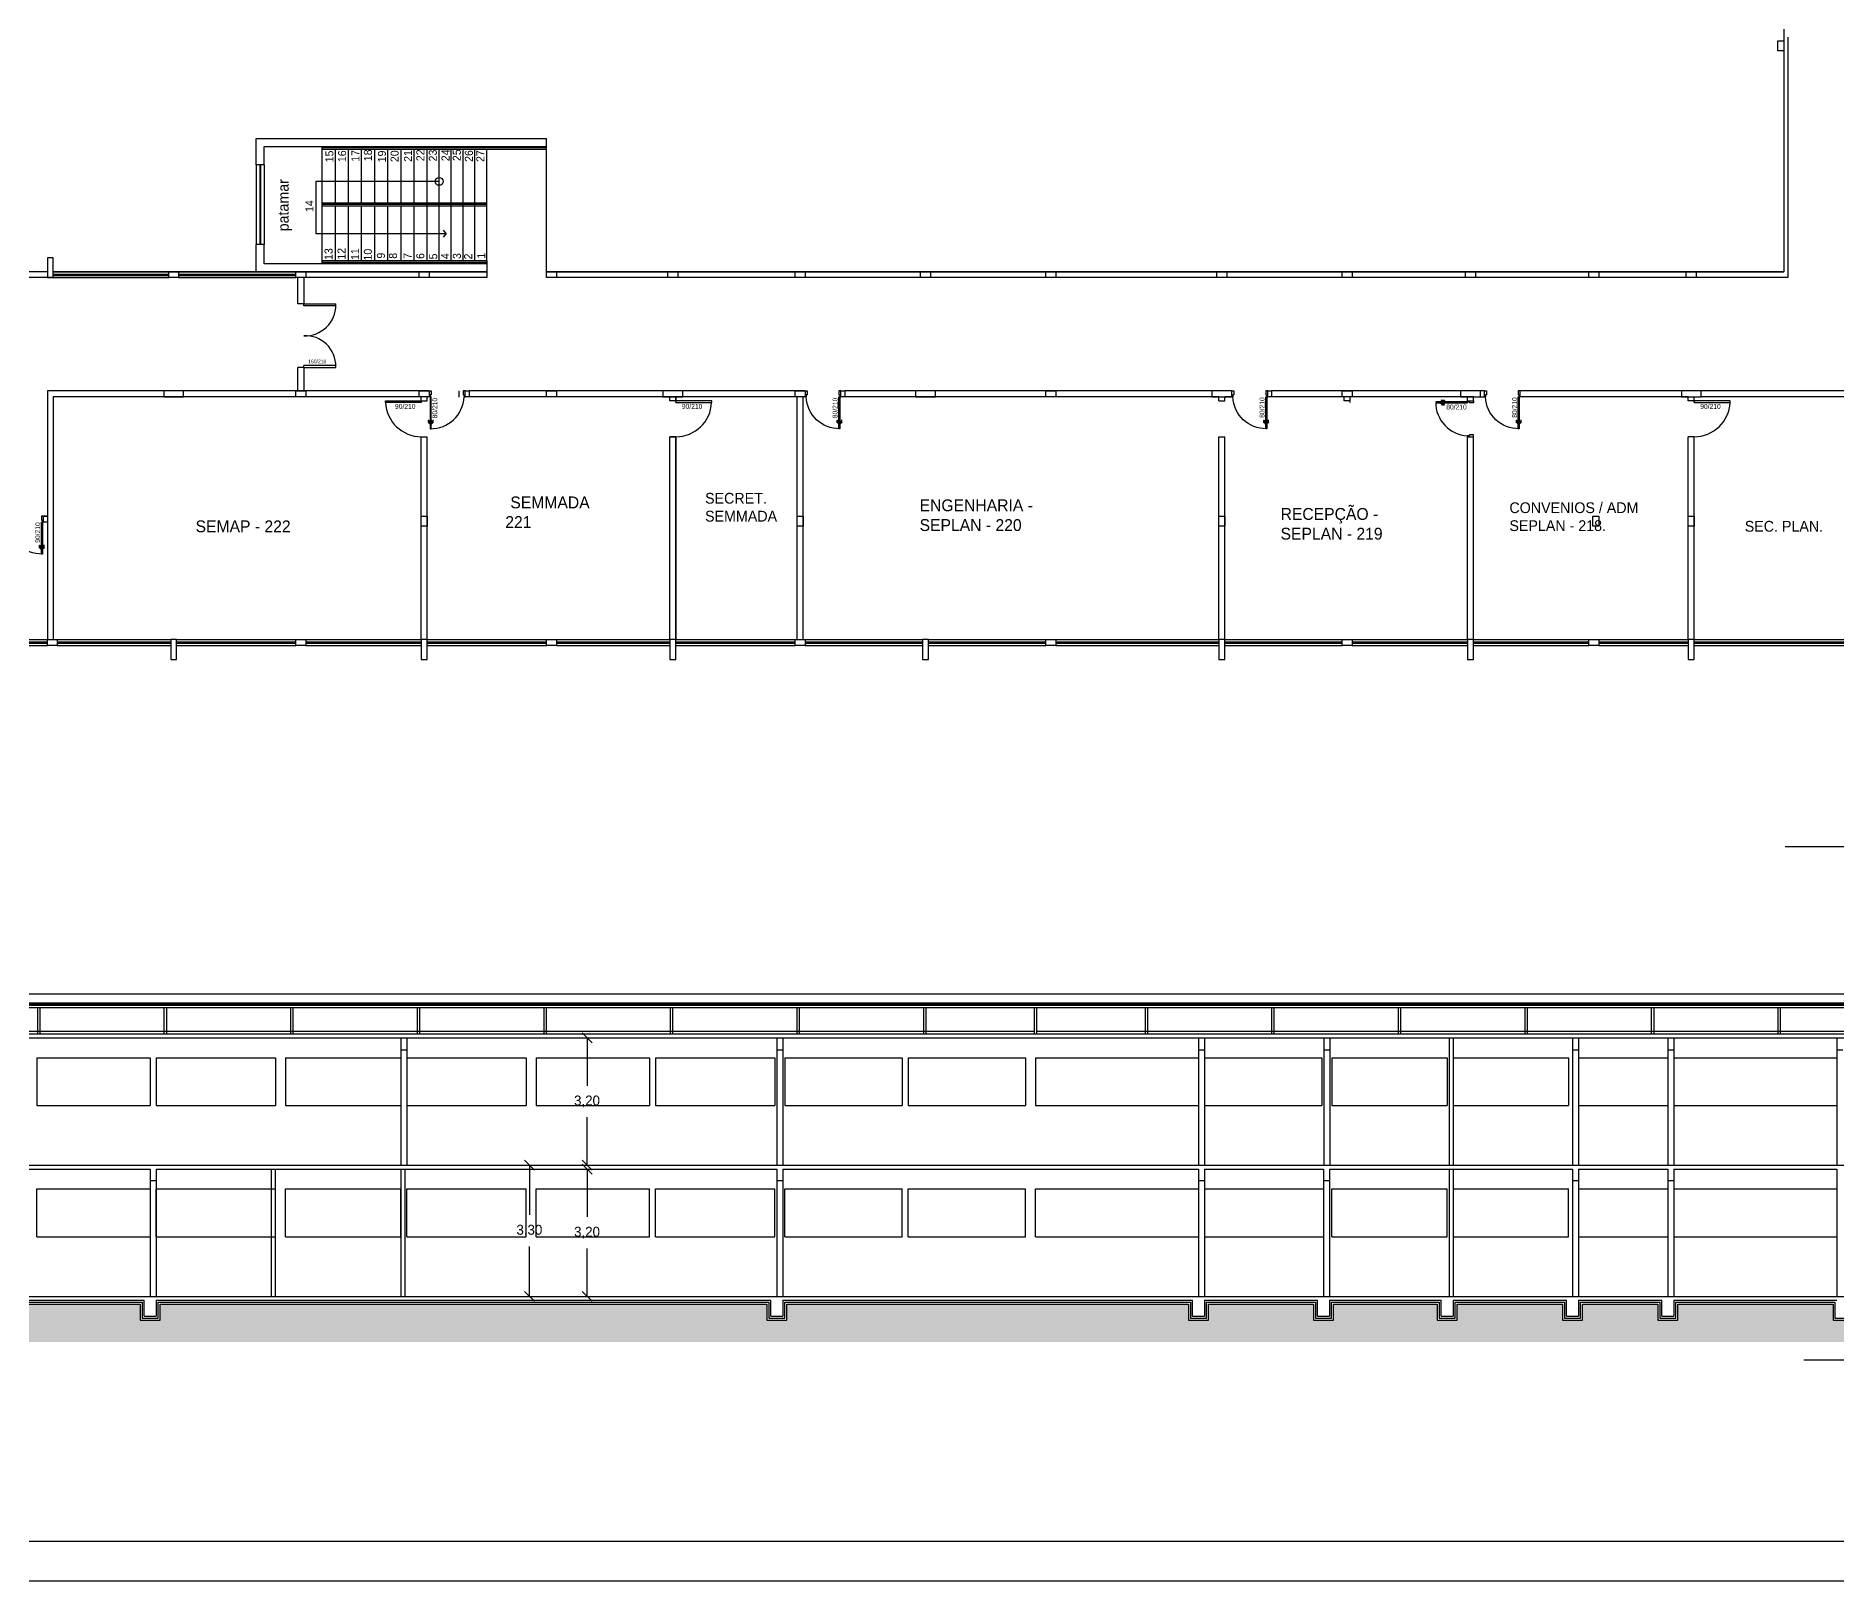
# Model space of a CAD drawing. Header units: inches. Extents: x 1211 to 1586, y 4594 to 4984.
# Drawn here: x 1441.43 to 1486.7, y 4593.59 to 4632.43 of the extents above; entities that cross this region are included whole.
import ezdxf

# ---------------------------------------------------------------- set-up
doc = ezdxf.new("R2010")
doc.units = ezdxf.units.IN
doc.header["$MEASUREMENT"] = 0
doc.linetypes.add('HIDDEN', pattern=[0.375, 0.25, -0.125])
for name, color, linetype in [('.5', 5, 'Continuous'), ('0.1', 1, 'Continuous'), ('0.8', 8, 'Continuous'), ('01', 1, 'Continuous'), ('02', 2, 'Continuous'), ('1', 1, 'Continuous'), ('AMARELO', 2, 'Continuous'), ('incendio', 1, 'Continuous'), ('Layer1', 1, 'Continuous'), ('PAREDE', 5, 'Continuous'), ('S2MARGF', 4, 'Continuous'), ('S2MARGG', 13, 'Continuous'), ('Vão', 2, 'Continuous')]:
    doc.layers.add(name, color=color, linetype=linetype)
doc.dimstyles.new('ISO-25', dxfattribs={"dimtxt": 0.25, "dimasz": 0.25, "dimexe": 0.2, "dimexo": 0.2, "dimgap": 0.25, "dimtad": 1, "dimtih": 1, "dimtoh": 1, "dimzin": 1, "dimtxsty": 'Standard', "dimblk": 'OBLIQUE', "dimcen": 0.5, "dimclrd": 8, "dimclre": 8, "dimclrt": 8, "dimazin": 0, "dimtfac": 1, "dimtmove": 0, "dimatfit": 1, "dimldrblk": 'OBLIQUE', "dimfxl": 1, "dimarcsym": 0})

# ---------------------------------------------------------------- blocks, each defined once
blk = doc.blocks.new('A$C651E2A38')
at = {"layer": '0.1'}
for p, q in [((0.875, 0.95), (0.85, 0.95)), ((0.85, 0.95), (0.85, 0.15)), ((0.875, 0.15), (0.875, 0.95)), ((0.804, 0.794), (0.804, 0.73)), ((0.804, 0.73), (0.814, 0.73)), ((0.828, 0.804), (0.814, 0.804)), ((0.814, 0.73), (0.814, 0.794)), ((0.814, 0.794), (0.828, 0.794)), ((0.897, 0.804), (0.911, 0.804)), ((0.911, 0.794), (0.897, 0.794)), ((0.911, 0.73), (0.911, 0.794)), ((0.921, 0.73), (0.911, 0.73)), ((0.921, 0.794), (0.921, 0.73)), ((0.85, 0.15), (0.875, 0.15))]:
    blk.add_line(p, q, dxfattribs=at)
for points in [[(0.828, 0.817), (0.836, 0.817), (0.836, 0.777), (0.828, 0.777)], [(0.85, 0.825), (0.836, 0.825), (0.836, 0.747), (0.85, 0.747)], [(0.875, 0.825), (0.889, 0.825), (0.889, 0.747), (0.875, 0.747)], [(0.897, 0.817), (0.889, 0.817), (0.889, 0.777), (0.897, 0.777)]]:
    blk.add_lwpolyline(points, close=True, dxfattribs=at)
for points in [[(0, 0), (0.05, 0), (0.05, 0.1), (0.025, 0.1), (0.025, 0.15), (0, 0.15)], [(0.9, 0), (0.85, 0), (0.85, 0.1), (0.875, 0.1), (0.875, 0.15), (0.9, 0.15)]]:
    blk.add_lwpolyline(points, dxfattribs=at)
for centre, radius, start, end in [((0.862, 0.112), 0.838, 89.1457, 177.3829), ((0.814, 0.794), 0.01, 90, 180), ((0.911, 0.794), 0.01, 0, 90)]:
    blk.add_arc(centre, radius, start, end, dxfattribs=at)
blk = doc.blocks.new('_OBLIQUE')
at = {"color": 0, "linetype": 'ByBlock'}
blk.add_line((-0.5, -0.5), (0.5, 0.5), dxfattribs=at)
blk = doc.blocks.new('*D310')
at = {"layer": '1', "color": 8, "lineweight": -2, "transparency": 16777216}
for p, q in [((1453.834, 4604.044), (1453.834, 4602.79)), ((1453.834, 4600.744), (1453.834, 4601.998))]:
    blk.add_line(p, q, dxfattribs=at)
at = {"layer": 'Defpoints', "color": 0, "transparency": 16777216}
for p in [(1453.834, 4604.044), (1453.834, 4600.744), (1453.834, 4600.744)]:
    blk.add_point(p, dxfattribs=at)
at = {"layer": '1', "color": 8, "lineweight": -2, "transparency": 16777216, "xscale": 0.25, "yscale": 0.25, "zscale": 0.25}
for p, rotation in [((1453.834, 4604.044), 90), ((1453.834, 4600.744), 270)]:
    blk.add_blockref('_OBLIQUE', p, dxfattribs=dict(at, rotation=rotation))
at = {"layer": '1', "color": 8, "transparency": 16777216, "insert": (1453.834, 4602.394), "char_height": 0.25, "attachment_point": 5}
blk.add_mtext('3,30', dxfattribs=at)
blk = doc.blocks.new('*D311')
at = {"layer": '1', "color": 8, "lineweight": -2, "transparency": 16777216}
for p, q in [((1455.256, 4603.944), (1455.483, 4603.944)), ((1455.283, 4603.944), (1455.283, 4602.74)), ((1455.283, 4600.744), (1455.283, 4601.948)), ((1455.256, 4600.744), (1455.483, 4600.744))]:
    blk.add_line(p, q, dxfattribs=at)
at = {"layer": 'Defpoints', "color": 0, "transparency": 16777216}
for p in [(1455.056, 4603.944), (1455.056, 4600.744), (1455.283, 4600.744)]:
    blk.add_point(p, dxfattribs=at)
at = {"layer": '1', "color": 8, "lineweight": -2, "transparency": 16777216, "xscale": 0.25, "yscale": 0.25, "zscale": 0.25}
for p, rotation in [((1455.283, 4603.944), 90), ((1455.283, 4600.744), 270)]:
    blk.add_blockref('_OBLIQUE', p, dxfattribs=dict(at, rotation=rotation))
at = {"layer": '1', "color": 8, "transparency": 16777216, "insert": (1455.283, 4602.344), "char_height": 0.25, "attachment_point": 5}
blk.add_mtext('3,20', dxfattribs=at)
blk = doc.blocks.new('*D323')
at = {"layer": '1', "color": 8, "lineweight": -2, "transparency": 16777216}
for p, q in [((1455.283, 4607.244), (1455.283, 4606.04)), ((1455.283, 4604.044), (1455.283, 4605.248))]:
    blk.add_line(p, q, dxfattribs=at)
at = {"layer": 'Defpoints', "color": 0, "transparency": 16777216}
for p in [(1455.283, 4607.244), (1455.283, 4607.244), (1455.283, 4604.044)]:
    blk.add_point(p, dxfattribs=at)
at = {"layer": '1', "color": 8, "lineweight": -2, "transparency": 16777216, "xscale": 0.25, "yscale": 0.25, "zscale": 0.25}
for p, rotation in [((1455.283, 4607.244), 90), ((1455.283, 4604.044), 270)]:
    blk.add_blockref('_OBLIQUE', p, dxfattribs=dict(at, rotation=rotation))
at = {"layer": '1', "color": 8, "transparency": 16777216, "insert": (1455.283, 4605.644), "char_height": 0.25, "attachment_point": 5}
blk.add_mtext('3,20', dxfattribs=at)

msp = doc.modelspace()

# ---------------------------------------------------------------- hatches: boundary and pattern name
h = msp.add_hatch()
h.set_pattern_fill('EARTH', color=256, scale=0.1, style=0)
h.set_pattern_definition([(0, (-683.2191, 3638.0925), (0.635, 0.635), [0.635, -0.635]), (0, (-683.2191, 3638.33065), (0.635, 0.635), [0.635, -0.635]), (0, (-683.2191, 3638.5688), (0.635, 0.635), [0.635, -0.635]), (90, (-683.1397, 3638.64815), (-0.635, 0.635), [0.635, -0.635]), (90, (-682.9016, 3638.64815), (-0.635, 0.635), [0.635, -0.635]), (90, (-682.6635, 3638.64815), (-0.635, 0.635), [0.635, -0.635])])
h.paths.add_polyline_path([(1459.804, 4600.5441), (1444.554, 4600.5441), (1444.554, 4600.1441), (1444.054, 4600.1441), (1444.054, 4600.5441), (1435.204, 4600.5441), (1435.204, 4600.1441), (1434.704, 4600.1441), (1434.704, 4600.5441), (1422.629, 4600.5441), (1422.629, 4600.1441), (1422.129, 4600.1441), (1422.129, 4600.5941), (1421.229, 4600.5941), (1421.229, 4599.5941), (1499.354, 4599.5941), (1499.354, 4600.5941), (1498.404, 4600.5941), (1498.404, 4600.1441), (1497.904, 4600.1441), (1497.904, 4600.5441), (1491.604, 4600.5441), (1491.604, 4600.1441), (1491.104, 4600.1441), (1491.104, 4600.5441), (1487.104, 4600.5441), (1487.104, 4600.1441), (1486.604, 4600.1441), (1486.604, 4600.5441), (1482.704, 4600.5441), (1482.704, 4600.1441), (1482.204, 4600.1441), (1482.204, 4600.5441), (1480.304, 4600.5441), (1480.304, 4600.1441), (1479.804, 4600.1441), (1479.804, 4600.5441), (1477.154, 4600.5441), (1477.154, 4600.1441), (1476.654, 4600.1441), (1476.654, 4600.5441), (1474.044, 4600.5441), (1474.044, 4600.1441), (1473.544, 4600.1441), (1473.544, 4600.5441), (1470.904, 4600.5441), (1470.904, 4600.1441), (1470.404, 4600.1441), (1470.404, 4600.5441), (1460.304, 4600.5441), (1460.304, 4600.1441), (1459.804, 4600.1441)])

# ---------------------------------------------------------------- linework, layer by layer
at = {"layer": '.5'}
for p, q in [((1446.9667, 4629.1917), (1446.9667, 4629.8517)), ((1446.9667, 4629.8517), (1454.2667, 4629.8517)), ((1447.1667, 4629.1917), (1447.1667, 4629.6517)), ((1447.1667, 4629.6517), (1454.2667, 4629.6517)), ((1454.2667, 4629.6217), (1448.6267, 4629.6217)), ((1448.6267, 4629.6217), (1448.6267, 4629.5817)), ((1454.2667, 4629.5817), (1448.6267, 4629.5817)), ((1454.2667, 4626.5067), (1454.2667, 4629.8517)), ((1447.1667, 4629.1917), (1446.9667, 4629.1917)), ((1451.5667, 4628.2317), (1448.6267, 4628.2317)), ((1451.5667, 4628.1917), (1448.6267, 4628.1917)), ((1452.7667, 4628.2317), (1451.5667, 4628.2317)), ((1452.7667, 4628.1917), (1451.5667, 4628.1917)), ((1451.5667, 4628.1517), (1448.6267, 4628.1517)), ((1452.7667, 4628.1517), (1451.5667, 4628.1517)), ((1446.9667, 4626.5067), (1446.9667, 4627.1917)), ((1447.1667, 4627.1917), (1446.9667, 4627.1917)), ((1447.1667, 4626.7067), (1447.1667, 4627.1917)), ((1452.7667, 4626.5067), (1446.9667, 4626.5067)), ((1452.7667, 4626.7067), (1447.1667, 4626.7067)), ((1452.2667, 4626.5067), (1447.9667, 4626.5067)), ((1451.5667, 4626.7767), (1448.6267, 4626.7767)), ((1448.6267, 4626.7367), (1448.6267, 4626.7767)), ((1451.5667, 4626.7367), (1448.6267, 4626.7367)), ((1452.7667, 4626.7767), (1451.5667, 4626.7767)), ((1452.7667, 4626.7367), (1451.5667, 4626.7367)), ((1452.7667, 4626.7767), (1452.7667, 4626.3567))]:
    msp.add_line(p, q, dxfattribs=at)
for points in [[(1441.8667, 4626.3567), (1441.8667, 4626.8567), (1441.7167, 4626.8567), (1441.7167, 4626.3567), (1441.8667, 4626.3567)], [(1441.8667, 4626.3567), (1441.8667, 4626.8567), (1441.7167, 4626.8567), (1441.7167, 4626.3567), (1441.8667, 4626.3567)], [(1445.1417, 4623.5067), (1444.6417, 4623.5067), (1444.6417, 4623.3567), (1445.1417, 4623.3567), (1445.1417, 4623.5067)], [(1448.2167, 4623.3567), (1447.9667, 4623.3567), (1447.9667, 4623.5067), (1448.2167, 4623.5067), (1448.2167, 4623.3567)], [(1454.5167, 4623.3567), (1454.2667, 4623.3567), (1454.2667, 4623.5067), (1454.5167, 4623.5067), (1454.5167, 4623.3567)], [(1457.6917, 4623.5067), (1457.1917, 4623.5067), (1457.1917, 4623.3567), (1457.6917, 4623.3567), (1457.6917, 4623.5067)], [(1464.0417, 4623.5067), (1463.5417, 4623.5067), (1463.5417, 4623.3567), (1464.0417, 4623.3567), (1464.0417, 4623.5067)], [(1467.0667, 4623.3567), (1466.8167, 4623.3567), (1466.8167, 4623.5067), (1467.0667, 4623.5067), (1467.0667, 4623.3567)], [(1471.4932, 4623.5067), (1470.9932, 4623.5067), (1470.9932, 4623.3567), (1471.4932, 4623.3567), (1471.4932, 4623.5067)], [(1474.5167, 4623.3567), (1474.2667, 4623.3567), (1474.2667, 4623.5067), (1474.5167, 4623.5067), (1474.5167, 4623.3567)], [(1477.7417, 4623.5067), (1477.2417, 4623.5067), (1477.2417, 4623.3567), (1477.7417, 4623.3567), (1477.7417, 4623.5067)], [(1478.7417, 4623.3567), (1478.7417, 4623.5067)], [(1483.2917, 4623.5067), (1482.7917, 4623.5067), (1482.7917, 4623.3567), (1483.2917, 4623.3567), (1483.2917, 4623.5067)], [(1451.2667, 4620.3567), (1451.2667, 4620.1067), (1451.1167, 4620.1067), (1451.1167, 4620.3567), (1451.2667, 4620.3567)], [(1460.7167, 4620.3567), (1460.7167, 4620.1067), (1460.5667, 4620.1067), (1460.5667, 4620.3567), (1460.7167, 4620.3567)], [(1471.3167, 4620.3567), (1471.3167, 4620.1067), (1471.1667, 4620.1067), (1471.1667, 4620.3567), (1471.3167, 4620.3567)], [(1480.7167, 4620.3567), (1480.7167, 4620.1067), (1480.5667, 4620.1067), (1480.5667, 4620.3567), (1480.7167, 4620.3567)], [(1483.1167, 4620.3567), (1483.1167, 4620.1067), (1482.9667, 4620.1067), (1482.9667, 4620.3567), (1483.1167, 4620.3567)], [(1444.9667, 4616.7567), (1444.9667, 4617.2567), (1444.8167, 4617.2567), (1444.8167, 4616.7567), (1444.9667, 4616.7567)], [(1448.2167, 4617.1067), (1447.9667, 4617.1067), (1447.9667, 4617.2567), (1448.2167, 4617.2567), (1448.2167, 4617.1067)], [(1451.2667, 4616.7567), (1451.2667, 4617.2567), (1451.1167, 4617.2567), (1451.1167, 4616.7567), (1451.2667, 4616.7567)], [(1454.5167, 4617.1067), (1454.2667, 4617.1067), (1454.2667, 4617.2567), (1454.5167, 4617.2567), (1454.5167, 4617.1067)], [(1457.5167, 4616.7567), (1457.5167, 4617.2567), (1457.3667, 4617.2567), (1457.3667, 4616.7567), (1457.5167, 4616.7567)], [(1460.7667, 4617.1067), (1460.5167, 4617.1067), (1460.5167, 4617.2567), (1460.7667, 4617.2567), (1460.7667, 4617.1067)], [(1463.8667, 4616.7567), (1463.8667, 4617.2567), (1463.7167, 4617.2567), (1463.7167, 4616.7567), (1463.8667, 4616.7567)], [(1467.0667, 4617.1067), (1466.8167, 4617.1067), (1466.8167, 4617.2567), (1467.0667, 4617.2567), (1467.0667, 4617.1067)], [(1471.3167, 4616.7567), (1471.3167, 4617.2567), (1471.1667, 4617.2567), (1471.1667, 4616.7567), (1471.3167, 4616.7567)], [(1474.5167, 4617.1067), (1474.2667, 4617.1067), (1474.2667, 4617.2567), (1474.5167, 4617.2567), (1474.5167, 4617.1067)], [(1477.5667, 4616.7567), (1477.5667, 4617.2567), (1477.4167, 4617.2567), (1477.4167, 4616.7567), (1477.5667, 4616.7567)], [(1480.7167, 4617.1067), (1480.4667, 4617.1067), (1480.4667, 4617.2567), (1480.7167, 4617.2567), (1480.7167, 4617.1067)], [(1483.1167, 4616.7567), (1483.1167, 4617.2567), (1482.9667, 4617.2567), (1482.9667, 4616.7567), (1483.1167, 4616.7567)]]:
    msp.add_lwpolyline(points, dxfattribs=at)
for p, q in [((1448.6267, 4626.7767), (1448.6267, 4629.6517)), ((1448.9567, 4628.2317), (1448.9567, 4629.5817)), ((1449.2867, 4628.2317), (1449.2867, 4629.5817)), ((1449.6167, 4628.2317), (1449.6167, 4629.5817)), ((1449.9467, 4628.2317), (1449.9467, 4629.5817)), ((1450.2767, 4628.2317), (1450.2767, 4629.5817)), ((1450.6067, 4628.2317), (1450.6067, 4629.5817)), ((1450.9367, 4628.2317), (1450.9367, 4629.5817)), ((1451.2667, 4626.7767), (1451.2667, 4629.5817)), ((1451.5667, 4626.7767), (1451.5667, 4629.5817)), ((1451.8667, 4626.7767), (1451.8667, 4629.5817)), ((1452.1667, 4626.7767), (1452.1667, 4629.5817)), ((1452.4667, 4626.7767), (1452.4667, 4629.5817)), ((1452.7667, 4626.7767), (1452.7667, 4629.5817)), ((1450.2767, 4629.4017), (1450.2767, 4629.4317)), ((1450.6067, 4629.4017), (1450.6067, 4629.4317)), ((1451.5667, 4628.7767), (1448.4664, 4628.7767)), ((1448.4664, 4628.7767), (1448.4664, 4627.4642)), ((1448.9567, 4626.7767), (1448.9567, 4628.1517)), ((1449.2867, 4626.7767), (1449.2867, 4628.1517)), ((1449.6167, 4626.7767), (1449.6167, 4628.1517)), ((1449.9467, 4626.7767), (1449.9467, 4628.1517)), ((1450.2767, 4626.7767), (1450.2767, 4628.1517)), ((1450.6067, 4626.7767), (1450.6067, 4628.1517)), ((1450.9367, 4626.7767), (1450.9367, 4628.1517)), ((1448.4664, 4627.4642), (1451.7391, 4627.4642)), ((1451.7391, 4627.4642), (1451.6666, 4627.378)), ((1451.7391, 4627.4642), (1451.6725, 4627.5463)), ((1441.7167, 4626.5067), (1435.6167, 4626.5067)), ((1441.8667, 4626.5067), (1452.7667, 4626.5067)), ((1441.8667, 4626.3567), (1441.8667, 4626.5067)), ((1448.6267, 4626.7067), (1448.6267, 4626.7367)), ((1448.9567, 4626.7067), (1448.9567, 4626.7367)), ((1454.2667, 4626.5067), (1485.3667, 4626.5067)), ((1441.7167, 4626.3567), (1435.6167, 4626.3567)), ((1441.7167, 4626.3567), (1441.8667, 4626.3567)), ((1448.0167, 4625.6942), (1448.0167, 4626.3567)), ((1448.1667, 4626.3567), (1448.1667, 4625.6942)), ((1448.1667, 4625.6942), (1448.0167, 4625.6942)), ((1448.0167, 4623.5067), (1448.0167, 4624.0942)), ((1448.1667, 4624.0942), (1448.0167, 4624.0942)), ((1448.1667, 4624.0942), (1448.1667, 4623.5067)), ((1451.3167, 4623.5067), (1441.7167, 4623.5067)), ((1441.7167, 4623.5067), (1441.7167, 4617.2567)), ((1451.1167, 4623.3567), (1441.8667, 4623.3567)), ((1441.8667, 4623.3567), (1441.8667, 4617.2567)), ((1451.1167, 4623.2167), (1451.1167, 4623.3567)), ((1451.1167, 4623.2567), (1451.2667, 4623.2567)), ((1451.2667, 4623.2567), (1451.2667, 4623.3567)), ((1451.3167, 4623.3567), (1451.2667, 4623.3567)), ((1460.7667, 4623.5067), (1452.3167, 4623.5067)), ((1452.3167, 4623.5067), (1452.3167, 4623.3567)), ((1460.5667, 4623.3567), (1452.3167, 4623.3567)), ((1457.3667, 4623.2567), (1457.3667, 4623.3567)), ((1457.5167, 4623.2567), (1457.3667, 4623.2567)), ((1457.5167, 4623.2167), (1457.5167, 4623.3567)), ((1460.5667, 4617.2567), (1460.5667, 4623.3567)), ((1460.7167, 4617.2567), (1460.7167, 4623.3567)), ((1460.7667, 4623.3567), (1460.7167, 4623.3567)), ((1471.4932, 4623.5067), (1461.7667, 4623.5067)), ((1461.7667, 4623.5067), (1461.7667, 4623.3567)), ((1471.1667, 4623.3567), (1461.7667, 4623.3567)), ((1471.4932, 4623.3567), (1471.3167, 4623.3567)), ((1474.5167, 4623.5067), (1472.4932, 4623.5067)), ((1472.4932, 4623.5067), (1472.4932, 4623.3567)), ((1474.5167, 4623.3567), (1472.4932, 4623.3567)), ((1474.3167, 4623.2567), (1474.3167, 4623.3567)), ((1474.4667, 4623.2567), (1474.3167, 4623.2567)), ((1474.4667, 4623.2167), (1474.4667, 4623.3567)), ((1477.2417, 4623.5067), (1474.5167, 4623.5067)), ((1477.5667, 4623.3567), (1474.5167, 4623.3567)), ((1477.4167, 4623.2567), (1477.4167, 4623.3567)), ((1477.4167, 4623.2567), (1477.5667, 4623.2567)), ((1477.5667, 4623.2567), (1477.5667, 4623.3567)), ((1483.2917, 4623.5067), (1478.7417, 4623.5067)), ((1481.6167, 4623.3567), (1478.7417, 4623.3567)), ((1482.9667, 4623.3567), (1481.6167, 4623.3567)), ((1482.9667, 4623.2567), (1482.9667, 4623.3567)), ((1483.1167, 4623.2567), (1482.9667, 4623.2567)), ((1483.1167, 4623.2167), (1483.1167, 4623.3567)), ((1483.1167, 4623.2167), (1483.1167, 4623.3567)), ((1487.3667, 4623.5067), (1483.2917, 4623.5067)), ((1487.2167, 4623.3567), (1483.2917, 4623.3567)), ((1451.1167, 4617.2567), (1451.1167, 4622.3567)), ((1451.1167, 4622.3567), (1451.2667, 4622.3567)), ((1451.2667, 4617.2567), (1451.2667, 4622.3567)), ((1457.3667, 4617.2567), (1457.3667, 4622.3567)), ((1457.5167, 4622.3567), (1457.3667, 4622.3567)), ((1457.5167, 4617.2567), (1457.5167, 4622.3567)), ((1471.1667, 4617.2567), (1471.1667, 4622.3567)), ((1471.3167, 4617.2567), (1471.3167, 4622.3567)), ((1477.4167, 4617.2567), (1477.4167, 4622.3567)), ((1477.4167, 4622.3567), (1477.5667, 4622.3567)), ((1477.5667, 4617.2567), (1477.5667, 4622.3567)), ((1482.9667, 4617.2567), (1482.9667, 4622.3567)), ((1483.1167, 4622.3567), (1482.9667, 4622.3567)), ((1483.1167, 4617.1067), (1483.1167, 4622.3567)), ((1483.1167, 4621.7213), (1483.1167, 4622.3567)), ((1441.7167, 4620.3567), (1441.5667, 4620.3567)), ((1441.7167, 4620.2067), (1441.5667, 4620.2067)), ((1441.6167, 4620.2067), (1441.6167, 4620.3567)), ((1441.6167, 4620.3567), (1441.7167, 4620.3567)), ((1441.7167, 4620.2067), (1441.6167, 4620.2067))]:
    msp.add_line(p, q)
for points in [[(1447.9667, 4638.4067), (1485.3667, 4638.4067), (1485.3667, 4632.3067)], [(1485.4667, 4632.4067), (1485.4667, 4626.3567), (1454.2667, 4626.3567)], [(1485.3667, 4632.0567), (1485.3667, 4626.5067), (1454.2667, 4626.5067)], [(1452.7667, 4626.5067), (1441.8667, 4626.5067)], [(1452.7667, 4626.3567), (1440.2367, 4626.3567)], [(1452.3167, 4623.3567), (1452.2167, 4623.3567), (1452.2167, 4623.5067), (1452.3167, 4623.5067)], [(1461.7667, 4623.3567), (1461.6667, 4623.3567), (1461.6667, 4623.5067), (1461.7667, 4623.5067)], [(1472.4932, 4623.3567), (1472.3932, 4623.3567), (1472.3932, 4623.5067), (1472.4932, 4623.5067)], [(1477.7417, 4623.3567), (1477.8417, 4623.3567), (1477.8417, 4623.5067), (1477.7417, 4623.5067)], [(1435.154, 4600.5941), (1444.104, 4600.5941), (1444.104, 4600.1941), (1444.504, 4600.1941), (1444.504, 4600.5941), (1459.854, 4600.5941), (1459.854, 4600.1941), (1460.254, 4600.1941), (1460.254, 4600.5941), (1470.454, 4600.5941), (1470.454, 4600.1941), (1470.854, 4600.1941), (1470.854, 4600.5941), (1473.594, 4600.5941), (1473.594, 4600.1941), (1473.994, 4600.1941), (1473.994, 4600.5941), (1476.704, 4600.5941), (1476.704, 4600.1941), (1477.104, 4600.1941), (1477.104, 4600.5941), (1479.854, 4600.5941), (1479.854, 4600.1941), (1480.254, 4600.1941), (1480.254, 4600.5941), (1482.254, 4600.5941), (1482.254, 4600.1941), (1482.654, 4600.1941), (1482.654, 4600.5941), (1486.654, 4600.5941), (1486.654, 4600.1941), (1487.054, 4600.1941)], [(1435.204, 4600.5441), (1444.054, 4600.5441), (1444.054, 4600.1441), (1444.554, 4600.1441), (1444.554, 4600.5441), (1459.804, 4600.5441), (1459.804, 4600.1441), (1460.304, 4600.1441), (1460.304, 4600.5441), (1470.404, 4600.5441), (1470.404, 4600.1441), (1470.904, 4600.1441), (1470.904, 4600.5441), (1473.544, 4600.5441), (1473.544, 4600.1441), (1474.044, 4600.1441), (1474.044, 4600.5441), (1476.654, 4600.5441), (1476.654, 4600.1441), (1477.154, 4600.1441), (1477.154, 4600.5441), (1479.804, 4600.5441), (1479.804, 4600.1441), (1480.304, 4600.1441), (1480.304, 4600.5441), (1482.204, 4600.5441), (1482.204, 4600.1441), (1482.704, 4600.1441), (1482.704, 4600.5441), (1486.604, 4600.5441), (1486.604, 4600.1441), (1487.104, 4600.1441)]]:
    msp.add_lwpolyline(points)
for points in [[(1457.3667, 4623.3567), (1457.5167, 4623.3567), (1457.5167, 4623.2567), (1457.3667, 4623.2567)], [(1457.3667, 4622.3567), (1457.5167, 4622.3567), (1457.5167, 4617.2567), (1457.3667, 4617.2567)]]:
    msp.add_lwpolyline(points, close=True)
msp.add_circle((1451.5667, 4628.7767), 0.0992)
at = {"layer": '0.1'}
for p, q in [((1448.1667, 4625.6974), (1448.9673, 4625.6974)), ((1448.9673, 4625.65), (1448.1667, 4625.65)), ((1448.9673, 4624.1438), (1448.1667, 4624.1438)), ((1448.9673, 4624.0963), (1448.9673, 4624.1438)), ((1448.1667, 4624.0963), (1448.9673, 4624.0963)), ((1498.004, 4608.3441), (1435.104, 4608.3441)), ((1498.004, 4608.1141), (1435.104, 4608.1141)), ((1498.004, 4608.0841), (1435.104, 4608.0841)), ((1498.004, 4608.0541), (1435.104, 4608.0541)), ((1498.004, 4607.9941), (1435.104, 4607.9941)), ((1466.524, 4607.9941), (1466.524, 4607.3441)), ((1466.584, 4607.9941), (1466.584, 4607.3441)), ((1466.524, 4607.4041), (1435.104, 4607.4041)), ((1497.944, 4607.4041), (1466.584, 4607.4041))]:
    msp.add_line(p, q, dxfattribs=at)
for centre, start, end in [((1448.2016, 4625.6619), 267.38953, 0.88742), ((1448.2016, 4624.1319), 359.11258, 92.61047)]:
    msp.add_arc(centre, 0.7658, start, end, dxfattribs=at)
at = {"layer": '0.8'}
for p, q in [((1498.7617, 4612.045, 0.0094), (1485.4046, 4612.045, 0.0094)), ((1499.229, 4599.1431), (1485.872, 4599.1431))]:
    msp.add_line(p, q, dxfattribs=at)
for points in [[(1450.2167, 4623.2167), (1450.2167, 4623.2567), (1451.1167, 4623.2567), (1451.1167, 4623.2167)], [(1458.4167, 4623.2167), (1458.4167, 4623.2567), (1457.5167, 4623.2567), (1457.5167, 4623.2167)], [(1484.0167, 4623.2167), (1484.0167, 4623.2567), (1483.1167, 4623.2567), (1483.1167, 4623.2167)]]:
    msp.add_lwpolyline(points, close=True, dxfattribs=at)
for centre, start, end in [((1451.1167, 4623.2567), 182.54732, 270), ((1457.5167, 4623.2567), 270, 357.45268), ((1483.1167, 4623.2567), 270, 357.45268)]:
    msp.add_arc(centre, 0.9, start, end, dxfattribs=at)
at = {"layer": '01', "color": 2, "linetype": 'HIDDEN'}
for p, q in [((1471.1667, 4623.2567), (1471.1667, 4623.3567)), ((1471.1667, 4623.2567), (1471.3167, 4623.2567)), ((1471.3167, 4623.2567), (1471.3167, 4623.3567)), ((1471.1667, 4622.3567), (1471.3167, 4622.3567))]:
    msp.add_line(p, q, dxfattribs=at)
at = {"layer": '01'}
for p, q in [((1441.4671, 4607.9941), (1441.4671, 4607.3441)), ((1441.5271, 4607.9941), (1441.5271, 4607.3441)), ((1444.6486, 4607.9941), (1444.6486, 4607.3441)), ((1444.7086, 4607.9941), (1444.7086, 4607.3441)), ((1447.8302, 4607.9941), (1447.8302, 4607.3441)), ((1447.8902, 4607.9941), (1447.8902, 4607.3441)), ((1451.0117, 4607.9941), (1451.0117, 4607.3441)), ((1451.0717, 4607.9941), (1451.0717, 4607.3441)), ((1454.1932, 4607.9941), (1454.1932, 4607.3441)), ((1454.2532, 4607.9941), (1454.2532, 4607.3441)), ((1457.3748, 4607.9941), (1457.3748, 4607.3441)), ((1457.4348, 4607.9941), (1457.4348, 4607.3441)), ((1460.5563, 4607.9941), (1460.5563, 4607.3441)), ((1460.6163, 4607.9941), (1460.6163, 4607.3441)), ((1463.7378, 4607.9941), (1463.7378, 4607.3441)), ((1463.7978, 4607.9941), (1463.7978, 4607.3441)), ((1469.3102, 4607.9941), (1469.3102, 4607.3441)), ((1469.3702, 4607.9941), (1469.3702, 4607.3441)), ((1472.4918, 4607.9941), (1472.4918, 4607.3441)), ((1472.5518, 4607.9941), (1472.5518, 4607.3441)), ((1475.6733, 4607.9941), (1475.6733, 4607.3441)), ((1475.7333, 4607.9941), (1475.7333, 4607.3441)), ((1478.8548, 4607.9941), (1478.8548, 4607.3441)), ((1478.9148, 4607.9941), (1478.9148, 4607.3441)), ((1482.0364, 4607.9941), (1482.0364, 4607.3441)), ((1482.0964, 4607.9941), (1482.0964, 4607.3441)), ((1485.2179, 4607.9941), (1485.2179, 4607.3441)), ((1485.2779, 4607.9941), (1485.2779, 4607.3441))]:
    msp.add_line(p, q, dxfattribs=at)
at = {"layer": '02'}
for p, q in [((1447.354, 4600.7441), (1447.354, 4603.9441)), ((1447.454, 4600.7441), (1447.454, 4603.9441)), ((1450.604, 4603.9441), (1450.604, 4600.7441)), ((1450.704, 4603.9441), (1450.704, 4600.7441))]:
    msp.add_line(p, q, dxfattribs=at)
at = {"layer": '1'}
for p, q in [((1441.8667, 4626.5067), (1444.7667, 4626.5067)), ((1445.0167, 4626.5067), (1447.9667, 4626.5067)), ((1441.8667, 4626.3567), (1444.7667, 4626.3567)), ((1445.0167, 4626.3567), (1447.9667, 4626.3567)), ((1448.1667, 4625.65), (1448.1667, 4625.6942)), ((1448.9673, 4625.65), (1448.9673, 4625.6974)), ((1448.1667, 4624.0942), (1448.1667, 4624.1438)), ((1438.7917, 4617.2567), (1441.7167, 4617.2567)), ((1438.7917, 4617.1067), (1441.7167, 4617.1067)), ((1441.9667, 4617.2567), (1444.8167, 4617.2567)), ((1441.9667, 4617.1067), (1444.8167, 4617.1067)), ((1444.9667, 4617.2567), (1447.9667, 4617.2567)), ((1444.9667, 4617.1067), (1447.9667, 4617.1067)), ((1448.2167, 4617.2567), (1451.1167, 4617.2567)), ((1448.2167, 4617.1067), (1451.1167, 4617.1067)), ((1451.2667, 4617.2567), (1454.2667, 4617.2567)), ((1451.2667, 4617.1067), (1454.2667, 4617.1067)), ((1454.5167, 4617.2567), (1457.3667, 4617.2567)), ((1454.5167, 4617.1067), (1457.3667, 4617.1067)), ((1457.5167, 4617.2567), (1460.5167, 4617.2567)), ((1457.5167, 4617.1067), (1460.5167, 4617.1067)), ((1460.7667, 4617.2567), (1463.7167, 4617.2567)), ((1460.7667, 4617.1067), (1463.7167, 4617.1067)), ((1463.8667, 4617.2567), (1466.8167, 4617.2567)), ((1463.8667, 4617.1067), (1466.8167, 4617.1067)), ((1467.0667, 4617.2567), (1471.1667, 4617.2567)), ((1467.0667, 4617.1067), (1471.1667, 4617.1067)), ((1471.3167, 4617.2567), (1474.2667, 4617.2567)), ((1471.3167, 4617.1067), (1474.2667, 4617.1067)), ((1474.5167, 4617.2567), (1477.4167, 4617.2567)), ((1474.5167, 4617.1067), (1477.4167, 4617.1067)), ((1477.5667, 4617.2567), (1480.4667, 4617.2567)), ((1477.5667, 4617.1067), (1480.4667, 4617.1067)), ((1480.7167, 4617.2567), (1482.9667, 4617.2567)), ((1480.7167, 4617.1067), (1482.9667, 4617.1067)), ((1483.1167, 4617.2567), (1487.2167, 4617.2567)), ((1483.1167, 4617.1067), (1487.2167, 4617.1067)), ((1441.454, 4606.7441), (1444.304, 4606.7441)), ((1441.454, 4606.7441), (1441.454, 4605.5441)), ((1444.304, 4606.7441), (1444.304, 4605.5441)), ((1444.454, 4606.7441), (1447.454, 4606.7441)), ((1444.454, 4606.7441), (1444.454, 4605.5441)), ((1447.454, 4606.7441), (1447.454, 4605.5441)), ((1447.704, 4606.7441), (1450.604, 4606.7441)), ((1447.704, 4606.7441), (1447.704, 4605.5441)), ((1450.754, 4606.7441), (1453.754, 4606.7441)), ((1453.754, 4606.7441), (1453.754, 4605.5441)), ((1454.004, 4606.7441), (1456.854, 4606.7441)), ((1454.004, 4606.7441), (1454.004, 4605.5441)), ((1456.854, 4606.7441), (1456.854, 4605.5441)), ((1457.004, 4606.7441), (1460.004, 4606.7441)), ((1457.004, 4606.7441), (1457.004, 4605.5441)), ((1460.004, 4606.7441), (1460.004, 4605.5441)), ((1460.254, 4606.7441), (1463.204, 4606.7441)), ((1460.254, 4606.7441), (1460.254, 4605.5441)), ((1463.204, 4606.7441), (1463.204, 4605.5441)), ((1463.354, 4606.7441), (1466.304, 4606.7441)), ((1463.354, 4606.7441), (1463.354, 4605.5441)), ((1466.304, 4606.7441), (1466.304, 4605.5441)), ((1466.554, 4606.7441), (1470.654, 4606.7441)), ((1466.554, 4606.7441), (1466.554, 4605.5441)), ((1470.804, 4606.7441), (1473.754, 4606.7441)), ((1473.754, 4606.7441), (1473.754, 4605.5441)), ((1474.004, 4606.7441), (1476.904, 4606.7441)), ((1474.004, 4606.7441), (1474.004, 4605.5441)), ((1476.904, 4606.7441), (1476.904, 4605.5441)), ((1477.054, 4606.7441), (1479.954, 4606.7441)), ((1479.954, 4606.7441), (1479.954, 4605.5441)), ((1480.204, 4606.7441), (1482.454, 4606.7441)), ((1482.604, 4606.7441), (1486.704, 4606.7441)), ((1441.454, 4605.5441), (1444.304, 4605.5441)), ((1444.454, 4605.5441), (1447.454, 4605.5441)), ((1447.704, 4605.5441), (1450.604, 4605.5441)), ((1450.754, 4605.5441), (1453.754, 4605.5441)), ((1454.004, 4605.5441), (1456.854, 4605.5441)), ((1457.004, 4605.5441), (1460.004, 4605.5441)), ((1460.254, 4605.5441), (1463.204, 4605.5441)), ((1463.354, 4605.5441), (1466.304, 4605.5441)), ((1466.554, 4605.5441), (1470.654, 4605.5441)), ((1470.804, 4605.5441), (1473.754, 4605.5441)), ((1474.004, 4605.5441), (1476.904, 4605.5441)), ((1477.054, 4605.5441), (1479.954, 4605.5441)), ((1480.204, 4605.5441), (1482.454, 4605.5441)), ((1482.604, 4605.5441), (1486.704, 4605.5441)), ((1441.454, 4603.4441), (1444.304, 4603.4441)), ((1441.454, 4602.2441), (1441.454, 4603.4441)), ((1444.454, 4603.4441), (1447.454, 4603.4441)), ((1447.454, 4602.2441), (1447.454, 4603.4441)), ((1447.704, 4603.4441), (1450.604, 4603.4441)), ((1447.704, 4602.2441), (1447.704, 4603.4441)), ((1450.604, 4602.2441), (1450.604, 4603.4441)), ((1450.754, 4603.4441), (1453.754, 4603.4441)), ((1450.754, 4602.2441), (1450.754, 4603.4441)), ((1453.754, 4602.2441), (1453.754, 4603.4441)), ((1454.004, 4603.4441), (1456.854, 4603.4441)), ((1454.004, 4602.2441), (1454.004, 4603.4441)), ((1456.854, 4602.2441), (1456.854, 4603.4441)), ((1457.004, 4603.4441), (1460.004, 4603.4441)), ((1457.004, 4602.2441), (1457.004, 4603.4441)), ((1460.004, 4602.2441), (1460.004, 4603.4441)), ((1460.254, 4603.4441), (1463.204, 4603.4441)), ((1460.254, 4602.2441), (1460.254, 4603.4441)), ((1463.204, 4602.2441), (1463.204, 4603.4441)), ((1463.354, 4603.4441), (1466.304, 4603.4441)), ((1463.354, 4602.2441), (1463.354, 4603.4441)), ((1466.304, 4602.2441), (1466.304, 4603.4441)), ((1466.554, 4603.4441), (1470.654, 4603.4441)), ((1466.554, 4602.2441), (1466.554, 4603.4441)), ((1470.804, 4603.4441), (1473.7942, 4603.4441)), ((1474.004, 4603.4441), (1476.904, 4603.4441)), ((1474.004, 4602.2441), (1474.004, 4603.4441)), ((1476.904, 4602.2441), (1476.904, 4603.4441)), ((1477.054, 4603.4441), (1479.954, 4603.4441)), ((1479.954, 4602.2441), (1479.954, 4603.4441)), ((1480.204, 4603.4441), (1482.454, 4603.4441)), ((1482.604, 4603.4441), (1486.704, 4603.4441)), ((1441.454, 4602.2441), (1444.304, 4602.2441)), ((1444.454, 4602.2441), (1447.454, 4602.2441)), ((1447.704, 4602.2441), (1450.604, 4602.2441)), ((1450.754, 4602.2441), (1453.754, 4602.2441)), ((1454.004, 4602.2441), (1456.854, 4602.2441)), ((1457.004, 4602.2441), (1460.004, 4602.2441)), ((1460.254, 4602.2441), (1463.204, 4602.2441)), ((1463.354, 4602.2441), (1466.304, 4602.2441)), ((1466.554, 4602.2441), (1470.654, 4602.2441)), ((1470.804, 4602.2441), (1473.7942, 4602.2441)), ((1474.004, 4602.2441), (1476.904, 4602.2441)), ((1477.054, 4602.2441), (1479.954, 4602.2441)), ((1480.204, 4602.2441), (1482.454, 4602.2441)), ((1482.604, 4602.2441), (1486.704, 4602.2441))]:
    msp.add_line(p, q, dxfattribs=at)
at = {"layer": 'AMARELO'}
for p, q in [((1446.9669, 4629.1917), (1446.9669, 4627.1917)), ((1447.0567, 4629.1917), (1447.0567, 4627.1917)), ((1447.0767, 4629.1917), (1447.0767, 4627.1917)), ((1447.1669, 4629.1917), (1447.1669, 4627.1917))]:
    msp.add_line(p, q, dxfattribs=at)
at = {"layer": 'incendio', "color": 94}
msp.add_line((1452.0656, 4623.3498), (1452.0656, 4623.5127), dxfattribs=at)
at = {"layer": 'Layer1'}
for p, q in [((1444.7667, 4626.3567), (1444.7667, 4626.5067)), ((1444.7667, 4626.5067), (1445.0167, 4626.5067)), ((1445.0167, 4626.5067), (1445.0167, 4626.3567)), ((1445.0167, 4626.3567), (1444.7667, 4626.3567))]:
    msp.add_line(p, q, dxfattribs=at)
for points in [[(1485.2167, 4632.0567), (1485.2167, 4632.3067), (1485.3667, 4632.3067), (1485.3667, 4632.0567), (1485.2167, 4632.0567)], [(1448.2167, 4626.3567), (1447.9667, 4626.3567), (1447.9667, 4626.5067), (1448.2167, 4626.5067), (1448.2167, 4626.3567)], [(1448.2167, 4626.3567), (1447.9667, 4626.3567), (1447.9667, 4626.5067), (1448.2167, 4626.5067), (1448.2167, 4626.3567)], [(1451.3167, 4626.3567), (1451.0667, 4626.3567), (1451.0667, 4626.5067), (1451.3167, 4626.5067), (1451.3167, 4626.3567)], [(1451.3167, 4626.3567), (1451.0667, 4626.3567), (1451.0667, 4626.5067), (1451.3167, 4626.5067), (1451.3167, 4626.3567)], [(1454.5167, 4626.3567), (1454.2667, 4626.3567), (1454.2667, 4626.5067), (1454.5167, 4626.5067), (1454.5167, 4626.3567)], [(1457.5667, 4626.3567), (1457.3167, 4626.3567), (1457.3167, 4626.5067), (1457.5667, 4626.5067), (1457.5667, 4626.3567)], [(1460.7667, 4626.3567), (1460.5167, 4626.3567), (1460.5167, 4626.5067), (1460.7667, 4626.5067), (1460.7667, 4626.3567)], [(1463.9167, 4626.3567), (1463.6667, 4626.3567), (1463.6667, 4626.5067), (1463.9167, 4626.5067), (1463.9167, 4626.3567)], [(1467.0667, 4626.3567), (1466.8167, 4626.3567), (1466.8167, 4626.5067), (1467.0667, 4626.5067), (1467.0667, 4626.3567)], [(1471.3682, 4626.3567), (1471.1182, 4626.3567), (1471.1182, 4626.5067), (1471.3682, 4626.5067), (1471.3682, 4626.3567)], [(1474.5167, 4626.3567), (1474.2667, 4626.3567), (1474.2667, 4626.5067), (1474.5167, 4626.5067), (1474.5167, 4626.3567)], [(1477.6167, 4626.3567), (1477.3667, 4626.3567), (1477.3667, 4626.5067), (1477.6167, 4626.5067), (1477.6167, 4626.3567)], [(1480.7167, 4626.3567), (1480.4667, 4626.3567), (1480.4667, 4626.5067), (1480.7167, 4626.5067), (1480.7167, 4626.3567)], [(1483.1667, 4626.3567), (1482.9167, 4626.3567), (1482.9167, 4626.5067), (1483.1667, 4626.5067), (1483.1667, 4626.3567)], [(1451.3167, 4623.3567), (1451.0667, 4623.3567), (1451.0667, 4623.5067), (1451.3167, 4623.5067), (1451.3167, 4623.3567)], [(1460.7667, 4623.3567), (1460.5167, 4623.3567), (1460.5167, 4623.5067), (1460.7667, 4623.5067), (1460.7667, 4623.3567)], [(1441.9667, 4617.1067), (1441.7167, 4617.1067), (1441.7167, 4617.2567), (1441.9667, 4617.2567), (1441.9667, 4617.1067)]]:
    msp.add_lwpolyline(points, dxfattribs=at)
at = {"layer": 'PAREDE'}
for p, q in [((1434.954, 4607.3441), (1498.154, 4607.3441)), ((1434.954, 4607.2441), (1498.004, 4607.2441)), ((1450.604, 4607.2441), (1450.604, 4604.0441)), ((1450.604, 4606.9441), (1450.754, 4606.9441)), ((1450.754, 4607.2441), (1450.754, 4604.0441)), ((1460.054, 4607.2441), (1460.054, 4604.0441)), ((1460.054, 4606.9441), (1460.204, 4606.9441)), ((1460.204, 4607.2441), (1460.204, 4604.0441)), ((1470.654, 4607.2441), (1470.654, 4604.0441)), ((1470.654, 4606.9441), (1470.804, 4606.9441)), ((1470.804, 4607.2441), (1470.804, 4604.0441)), ((1473.804, 4607.2441), (1473.804, 4604.0441)), ((1473.804, 4606.9441), (1473.954, 4606.9441)), ((1473.954, 4607.2441), (1473.954, 4604.0441)), ((1476.9553, 4607.2441), (1476.9553, 4604.0441)), ((1477.054, 4607.2441), (1477.054, 4604.0441)), ((1480.054, 4607.2441), (1480.054, 4604.0441)), ((1480.054, 4606.9441), (1480.204, 4606.9441)), ((1480.204, 4607.2441), (1480.204, 4604.0441)), ((1482.454, 4607.2441), (1482.454, 4604.0441)), ((1482.454, 4606.9441), (1482.604, 4606.9441)), ((1482.604, 4607.2441), (1482.604, 4604.0441)), ((1486.704, 4607.2441), (1486.704, 4604.0441)), ((1486.704, 4606.9441), (1486.854, 4606.9441)), ((1434.954, 4604.0441), (1498.154, 4604.0441)), ((1435.104, 4603.9441), (1444.304, 4603.9441)), ((1444.304, 4603.9441), (1444.304, 4600.7441)), ((1444.454, 4603.9441), (1460.054, 4603.9441)), ((1444.454, 4603.9441), (1444.454, 4600.7441)), ((1460.054, 4603.9441), (1460.054, 4600.7441)), ((1460.204, 4603.9441), (1470.654, 4603.9441)), ((1460.204, 4603.9441), (1460.204, 4600.7441)), ((1470.654, 4603.9441), (1470.654, 4600.7441)), ((1470.804, 4603.9441), (1473.7942, 4603.9441)), ((1470.804, 4603.9441), (1470.804, 4600.7441)), ((1473.7942, 4603.9441), (1473.7942, 4600.7441)), ((1473.9442, 4603.9441), (1480.054, 4603.9441)), ((1473.9442, 4603.9441), (1473.9442, 4600.7441)), ((1476.954, 4603.9441), (1476.954, 4600.7441)), ((1477.054, 4603.9441), (1477.054, 4600.7441)), ((1480.054, 4603.9441), (1480.054, 4600.7441)), ((1480.204, 4603.9441), (1482.454, 4603.9441)), ((1480.204, 4603.9441), (1480.204, 4600.7441)), ((1482.454, 4603.9441), (1482.454, 4600.7441)), ((1482.604, 4603.9441), (1486.704, 4603.9441)), ((1482.604, 4603.9441), (1482.604, 4600.7441)), ((1486.704, 4603.9441), (1486.704, 4600.7441)), ((1444.454, 4603.6441), (1444.304, 4603.6441)), ((1444.454, 4602.2441), (1444.454, 4603.4441)), ((1460.204, 4603.6441), (1460.054, 4603.6441)), ((1470.804, 4603.6441), (1470.654, 4603.6441)), ((1473.9442, 4603.6441), (1473.7942, 4603.6441)), ((1480.204, 4603.6441), (1480.054, 4603.6441)), ((1482.604, 4603.6441), (1482.454, 4603.6441)), ((1422.529, 4600.7441), (1498.154, 4600.7441)), ((1435.104, 4600.6441), (1444.154, 4600.6441)), ((1444.154, 4600.2441), (1444.154, 4600.6441)), ((1444.454, 4600.6441), (1459.904, 4600.6441)), ((1444.454, 4600.6441), (1444.454, 4600.2441)), ((1459.904, 4600.2441), (1459.904, 4600.6441)), ((1460.204, 4600.6441), (1470.504, 4600.6441)), ((1460.204, 4600.6441), (1460.204, 4600.2441)), ((1470.504, 4600.2441), (1470.504, 4600.6441)), ((1470.804, 4600.6441), (1473.6442, 4600.6441)), ((1470.804, 4600.6441), (1470.804, 4600.2441)), ((1473.6442, 4600.2441), (1473.6442, 4600.6441)), ((1473.9442, 4600.6441), (1476.754, 4600.6441)), ((1473.9442, 4600.6441), (1473.9442, 4600.2441)), ((1476.754, 4600.2441), (1476.754, 4600.6441)), ((1477.054, 4600.6441), (1479.904, 4600.6441)), ((1477.054, 4600.6441), (1477.054, 4600.2441)), ((1479.904, 4600.2441), (1479.904, 4600.6441)), ((1480.204, 4600.6441), (1482.304, 4600.6441)), ((1480.204, 4600.6441), (1480.204, 4600.2441)), ((1482.304, 4600.2441), (1482.304, 4600.6441)), ((1482.604, 4600.6441), (1486.7043, 4600.6441)), ((1482.604, 4600.6441), (1482.604, 4600.2441)), ((1444.154, 4600.2441), (1444.454, 4600.2441)), ((1459.904, 4600.2441), (1460.204, 4600.2441)), ((1470.504, 4600.2441), (1470.804, 4600.2441)), ((1473.6442, 4600.2441), (1473.9442, 4600.2441)), ((1476.754, 4600.2441), (1477.054, 4600.2441)), ((1479.904, 4600.2441), (1480.204, 4600.2441)), ((1482.304, 4600.2441), (1482.604, 4600.2441))]:
    msp.add_line(p, q, dxfattribs=at)
at = {"layer": 'S2MARGF'}
msp.add_lwpolyline([(1416.61, 4593.5872), (1522.01, 4593.5872), (1522.01, 4677.6872), (1416.61, 4677.6872)], close=True, dxfattribs=at)
at = {"layer": 'S2MARGG'}
msp.add_line((1419.11, 4594.5872), (1521.01, 4594.5872), dxfattribs=at)
at = {"layer": 'Vão'}
for p, q in [((1441.8667, 4626.4467), (1444.7667, 4626.4467)), ((1441.8667, 4626.4167), (1444.7667, 4626.4167)), ((1445.0167, 4626.4467), (1447.9667, 4626.4467)), ((1445.0167, 4626.4167), (1447.9667, 4626.4167)), ((1438.7917, 4617.1967), (1441.7167, 4617.1967)), ((1438.7917, 4617.1667), (1441.7167, 4617.1667)), ((1441.9667, 4617.1967), (1444.8167, 4617.1967)), ((1441.9667, 4617.1667), (1444.8167, 4617.1667)), ((1444.9667, 4617.1967), (1447.9667, 4617.1967)), ((1444.9667, 4617.1667), (1447.9667, 4617.1667)), ((1448.2167, 4617.1967), (1451.1167, 4617.1967)), ((1448.2167, 4617.1667), (1451.1167, 4617.1667)), ((1451.2667, 4617.1967), (1454.2667, 4617.1967)), ((1451.2667, 4617.1667), (1454.2667, 4617.1667)), ((1454.5167, 4617.1967), (1457.3667, 4617.1967)), ((1454.5167, 4617.1667), (1457.3667, 4617.1667)), ((1457.5167, 4617.1967), (1460.5167, 4617.1967)), ((1457.5167, 4617.1667), (1460.5167, 4617.1667)), ((1460.7667, 4617.1967), (1463.7167, 4617.1967)), ((1460.7667, 4617.1667), (1463.7167, 4617.1667)), ((1463.8667, 4617.1967), (1466.8167, 4617.1967)), ((1463.8667, 4617.1667), (1466.8167, 4617.1667)), ((1467.0667, 4617.1967), (1471.1667, 4617.1967)), ((1467.0667, 4617.1667), (1471.1667, 4617.1667)), ((1471.3167, 4617.1967), (1474.2667, 4617.1967)), ((1471.3167, 4617.1667), (1474.2667, 4617.1667)), ((1474.5167, 4617.1967), (1477.4167, 4617.1967)), ((1474.5167, 4617.1667), (1477.4167, 4617.1667)), ((1477.5667, 4617.1967), (1480.4667, 4617.1967)), ((1477.5667, 4617.1667), (1480.4667, 4617.1667)), ((1480.7167, 4617.1967), (1482.9667, 4617.1967)), ((1480.7167, 4617.1667), (1482.9667, 4617.1667)), ((1483.1167, 4617.1967), (1487.2167, 4617.1967)), ((1483.1167, 4617.1667), (1487.2167, 4617.1667))]:
    msp.add_line(p, q, dxfattribs=at)

# ---------------------------------------------------------------- block references
for p, rotation in [((1452.2167, 4623.5067), 180), ((1477.5667, 4622.3567), 90.00000000000001)]:
    msp.add_blockref('A$C651E2A38', p, dxfattribs=dict(rotation=rotation))
at = {"xscale": -1, "rotation": 180}
for p in [(1460.7667, 4623.5067), (1471.4932, 4623.5067), (1477.8417, 4623.5067), (1440.7167, 4620.3567)]:
    msp.add_blockref('A$C651E2A38', p, dxfattribs=at)

# ---------------------------------------------------------------- texts
at = {"layer": '0.8', "extrusion": (3.16148e-13, -0.141435, 0.989948), "attachment_point": 1, "text_direction": (0, 0.989948, 0.141435)}
for s, insert, char_height, width in [('15', (1448.706, 4629.2553), 0.20116, 1.638865), ('16', (1449.0253, 4629.261), 0.20116, 1.638865), ('17', (1449.361, 4629.2697), 0.20116, 1.638865), ('18', (1449.6737, 4629.2842), 0.20116, 1.638865), ('19', (1450.026, 4629.2553), 0.20116, 1.638865), ('20', (1450.3453, 4629.261), 0.20116, 1.638865), ('21', (1450.681, 4629.2697), 0.20116, 1.638865), ('22', (1450.9937, 4629.2842), 0.20116, 1.638865), ('23', (1451.3054, 4629.2784), 0.20116, 1.638865), ('24', (1451.6247, 4629.2842), 0.20116, 1.638865), ('25', (1451.9084, 4629.2871), 0.20116, 1.638865), ('26', (1452.2123, 4629.2668), 0.20116, 1.638865), ('27', (1452.5022, 4629.2639), 0.20116, 1.638865), ('patamar', (1447.5131, 4627.5201, 0.0238), 0.27054, 2.349922), ('14', (1448.2038, 4628.0069), 0.20116, 1.638865), ('13', (1448.6852, 4626.8002), 0.20116, 1.638865), ('12', (1449.0111, 4626.8075), 0.20116, 1.638865), ('11', (1449.3516, 4626.8002), 0.20116, 1.638865), ('10', (1449.6722, 4626.7873), 0.20116, 1.638865), ('9', (1450.0008, 4626.8359), 0.2012, 1.638865), ('8', (1450.3045, 4626.8317), 0.2012, 1.638865), ('7', (1450.6707, 4626.8289), 0.2012, 1.638865), ('6', (1450.9908, 4626.826), 0.2012, 1.638865), ('5', (1451.3167, 4626.8145), 0.2012, 1.638865), ('4', (1451.6122, 4626.8231), 0.2012, 1.638865), ('3', (1451.9106, 4626.826), 0.2012, 1.638865), ('2', (1452.1945, 4626.8145), 0.2012, 1.638865), ('1', (1452.5245, 4626.8317), 0.2012, 1.638865)]:
    msp.add_mtext(s, dxfattribs=dict(at, insert=insert, char_height=char_height, width=width))
at = {"layer": '0.8', "extrusion": (-0.141435, -3.16174e-13, 0.989948), "insert": (1448.2724, 4624.2966), "char_height": 0.0927, "width": 0.755192, "attachment_point": 1, "text_direction": (0.989948, 0, 0.141435)}
msp.add_mtext('160/210', dxfattribs=at)
at = {"layer": '0.8', "extrusion": (-3.162e-13, -0.141435, 0.989948), "char_height": 0.12317, "width": 1.003463, "attachment_point": 7, "text_direction": (0, 0.989948, 0.141435)}
for insert in [(1451.5193, 4622.8193), (1461.5813, 4622.8236)]:
    msp.add_mtext('80/210', dxfattribs=dict(at, insert=insert))
at = {"layer": '0.8', "extrusion": (3.162e-13, -0.141435, 0.989948), "char_height": 0.12317, "width": 1.003463, "attachment_point": 1, "text_direction": (0, 0.989948, 0.141435)}
for insert in [(1472.1899, 4622.8332), (1472.1899, 4622.8332), (1478.5384, 4622.8332), (1478.5384, 4622.8332)]:
    msp.add_mtext('80/210', dxfattribs=dict(at, insert=insert))
at = {"layer": '0.8', "extrusion": (-0.141435, 3.16226e-13, 0.989948), "char_height": 0.12317, "width": 1.003463, "attachment_point": 7, "text_direction": (0.989948, 0, 0.141435)}
for s, insert in [('90/210', (1450.456, 4623.0551)), ('90/210', (1457.6668, 4623.0551)), ('80/210', (1476.8821, 4623.0408)), ('90/210', (1483.2668, 4623.0551))]:
    msp.add_mtext(s, dxfattribs=dict(at, insert=insert))
at = {"layer": '0.8', "extrusion": (-0.141435, -3.16192e-13, 0.989948), "insert": (1458.2506, 4620.945, -0.3147), "char_height": 0.27054, "width": 2.204054, "attachment_point": 1, "text_direction": (0.989948, 0, 0.141435)}
msp.add_mtext('SECRET.\\PSEMMADA', dxfattribs=at)
at = {"layer": '0.8', "extrusion": (-0.141435, 3.16192e-13, 0.989948), "attachment_point": 7, "text_direction": (0.989948, 0, 0.141435)}
for s, insert, char_height, width in [('SEMMADA', (1453.355, 4620.5521), 0.29798, 2.427637), ('ENGENHARIA - SEPLAN - 220', (1463.6429, 4619.9828, -0.214), 0.297984, 3.839788), ('RECEPÇÃO - SEPLAN - 219', (1472.7166, 4619.7656, -0.214), 0.297984, 3.839788), ('CONVENIOS / ADM SEPLAN - 218.', (1478.4698, 4619.9821, -0.0616), 0.27054, 4.780363), ('SEMAP - 222', (1445.4423, 4619.9501), 0.297984, 2.427637), ('221', (1453.228, 4620.0638, -0.2552), 0.29798, 4.451806), ('SEC. PLAN.', (1484.3854, 4619.9662), 0.27054, 2.207232)]:
    msp.add_mtext(s, dxfattribs=dict(at, insert=insert, char_height=char_height, width=width))
at = {"layer": '0.8', "extrusion": (3.16183e-13, -0.141435, 0.989948), "insert": (1441.4111, 4619.6908), "char_height": 0.12317, "width": 1.003463, "attachment_point": 1, "text_direction": (0, 0.989948, 0.141435)}
msp.add_mtext('90/210', dxfattribs=at)

# ---------------------------------------------------------------- dimensions: what is measured, and where the dimension line sits
at = {"layer": '1'}
for base, p1, p2, picture, middle in [((1455.2828, 4607.2441), (1455.2828, 4604.0441), (1455.2828, 4607.2441), '*D323', (1455.2828, 4605.6441)), ((1453.8344, 4600.7441), (1453.8344, 4604.0441), (1453.8344, 4600.7441), '*D310', (1453.8344, 4602.3941)), ((1455.2828, 4600.7441), (1455.0565, 4603.9441), (1455.0565, 4600.7441), '*D311', (1455.2828, 4602.3441))]:
    dim = msp.add_linear_dim(base=base, p1=p1, p2=p2, angle=90, dimstyle='ISO-25', dxfattribs=at)
    dim.commit()
    dim.dimension.update_dxf_attribs({"geometry": picture, "text_midpoint": middle})

doc.saveas('drawing.dxf')
